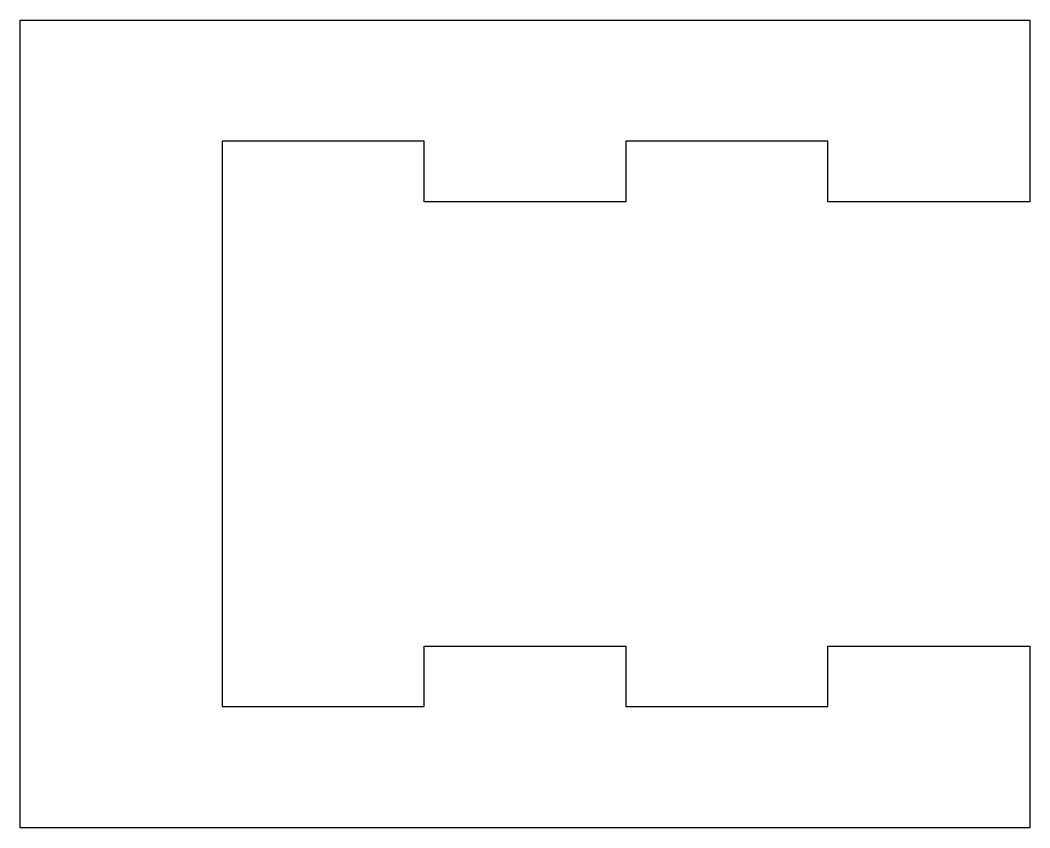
# Model space of a CAD drawing. Extents: x 1689.6 to 1699.6, y 3443.7 to 3451.7.
import ezdxf

# ---------------------------------------------------------------- set-up
doc = ezdxf.new("R2010")
doc.units = 0
doc.layers.get('0').update_dxf_attribs({"linetype": 'CONTINUOUS'})

msp = doc.modelspace()

# ---------------------------------------------------------------- linework, layer by layer
at = {"color": 0, "linetype": 'BYBLOCK', "ltscale": 0.05}
msp.add_lwpolyline([(1691.636, 3444.866), (1693.636, 3444.866), (1693.636, 3445.466), (1695.636, 3445.466), (1695.636, 3444.866), (1697.636, 3444.866), (1697.636, 3445.466), (1699.636, 3445.466), (1699.636, 3443.666), (1689.636, 3443.666), (1689.636, 3451.666), (1699.636, 3451.666), (1699.636, 3449.866), (1697.636, 3449.866), (1697.636, 3450.466), (1695.636, 3450.466), (1695.636, 3449.866), (1693.636, 3449.866), (1693.636, 3450.466), (1691.636, 3450.466)], close=True, dxfattribs=at)

doc.saveas('drawing.dxf')
